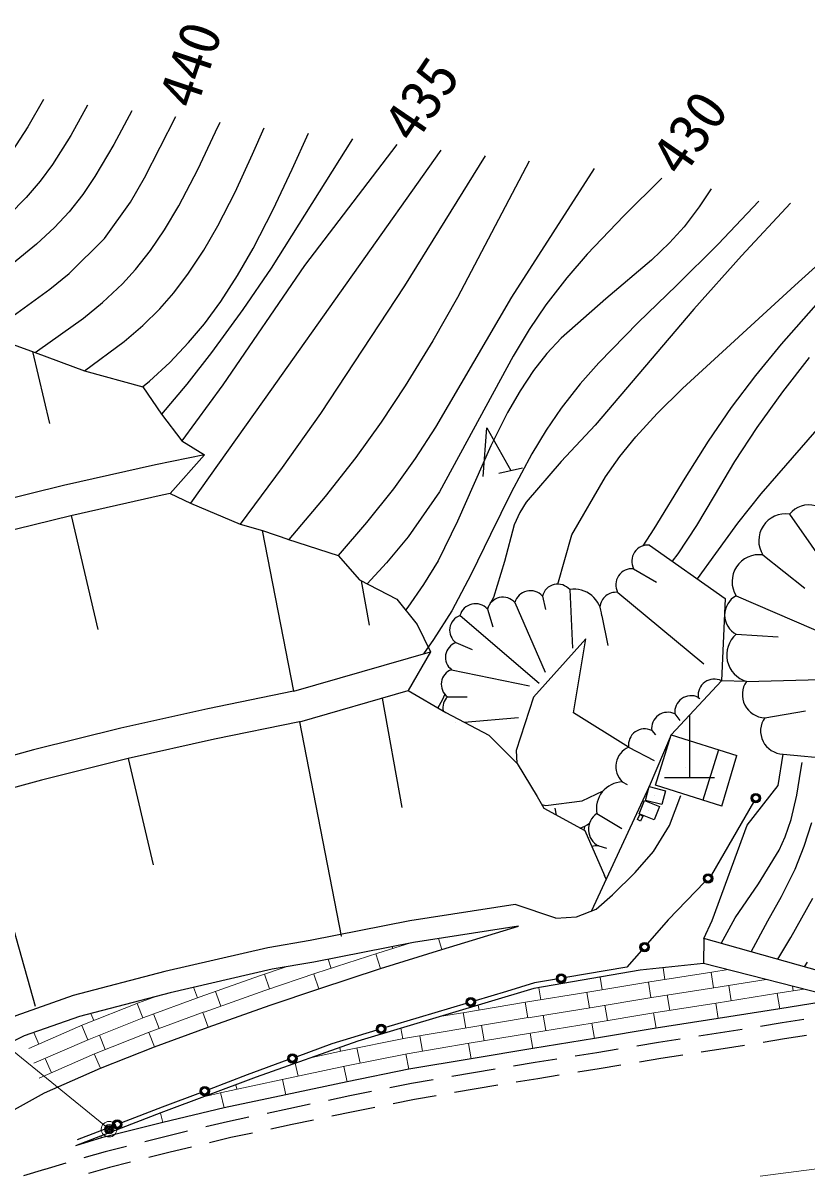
# Model space of a CAD drawing. Units: millimetres, scale not verified. Extents: x 40000 to 680000, y 20000 to 380000.
# Drawn here: x 259488 to 284626, y 319826 to 356809 of the extents above; entities that cross this region are included whole.
import ezdxf
from ezdxf.enums import TextEntityAlignment as Align

# ---------------------------------------------------------------- set-up
doc = ezdxf.new("R2010")
doc.units = ezdxf.units.MM
doc.header["$LTSCALE"] = 1000
doc.header["$PDMODE"] = 32
doc.header["$PDSIZE"] = 500
doc.linetypes.add('CHAIN', pattern=[18.5, 12, -1.5, 3.5, -1.5])
for name, color, linetype, lineweight in [('M-BGD', 7, 'Continuous', 25), ('M-BMK', 2, 'CHAIN', 13), ('M-STR-HTXT', 7, 'Continuous', 13), ('M-STR-STRC', 7, 'Continuous', 25)]:
    doc.layers.add(name, color=color, linetype=linetype, lineweight=lineweight)
doc.styles.add('ＭＳ ゴシック', font='')
doc.styles.get('ＭＳ ゴシック').set_extended_font_data('MS Gothic')

msp = doc.modelspace()

# ---------------------------------------------------------------- linework, layer by layer
at = {"layer": 'M-BGD'}
for p, q in [((260140, 354356), (259638, 353487)), ((261556, 354176), (261017, 353208)), ((262973, 353996), (262404, 352922)), ((263386, 351846), (264389, 353816)), ((265659, 353319), (265805, 353636)), ((259638, 353487), (259123, 352696)), ((261017, 353208), (260434, 352277)), ((265090, 352116), (265659, 353319)), ((266846, 352604), (267222, 353456)), ((268120, 352127), (268638, 353277)), ((262404, 352922), (261793, 351886)), ((270054, 353097), (267439, 348952)), ((271471, 352917), (268514, 349036)), ((266289, 351394), (266846, 352604)), ((272887, 352737), (270051, 348738)), ((274304, 352557), (271715, 348387)), ((260434, 352277), (260038, 351742)), ((264483, 350949), (265090, 352116)), ((267513, 350836), (268120, 352127)), ((275720, 352378), (273421, 348014)), ((277798, 352151), (275156, 348025)), ((260038, 351742), (259587, 351217)), ((261793, 351886), (261401, 351314)), ((262928, 351071), (263386, 351846)), ((279969, 351838), (278751, 350635)), ((265737, 350311), (266289, 351394)), ((281553, 351501), (281170, 350914)), ((259587, 351217), (259028, 350656)), ((261401, 351314), (260963, 350764)), ((262104, 349907), (262928, 351071)), ((283087, 351100), (281778, 349726)), ((284098, 351033), (282525, 349350)), ((260963, 350764), (260495, 350261)), ((264024, 350177), (264483, 350949)), ((266866, 349580), (267513, 350836)), ((278751, 350635), (277578, 349399)), ((281170, 350914), (280692, 350280)), ((284235, 348396), (286815, 350724)), ((260495, 350261), (259918, 349723)), ((265288, 349532), (265737, 350311)), ((280692, 350280), (280222, 349764)), ((260963, 348780), (262104, 349907)), ((263580, 349524), (264024, 350177)), ((259918, 349723), (259146, 349094)), ((263094, 348910), (263580, 349524)), ((264798, 348788), (265288, 349532)), ((266366, 348715), (266866, 349580)), ((280222, 349764), (279642, 349210)), ((281778, 349726), (280444, 348402)), ((277578, 349399), (276926, 348643)), ((279642, 349210), (278172, 347974)), ((282525, 349350), (281000, 347644)), ((260350, 348278), (260963, 348780)), ((262674, 348453), (263094, 348910)), ((264323, 348163), (264798, 348788)), ((268514, 349036), (265898, 345215)), ((267439, 348952), (266538, 347630)), ((262032, 347851), (262674, 348453)), ((265827, 347883), (266366, 348715)), ((270051, 348738), (267224, 344739)), ((271715, 348387), (269026, 344297)), ((276926, 348643), (276255, 347776)), ((280444, 348402), (279211, 347213)), ((280633, 345093), (284235, 348396)), ((259048, 347338), (260350, 348278)), ((263872, 347649), (264323, 348163)), ((273421, 348014), (272625, 346624)), ((275156, 348025), (272709, 343860)), ((261421, 347351), (262032, 347851)), ((263329, 347116), (263872, 347649)), ((265302, 347169), (265827, 347883)), ((276255, 347776), (275721, 346990)), ((278172, 347974), (276749, 346711)), ((281000, 347644), (277831, 343926)), ((283814, 346522), (285006, 347873)), ((259954, 346302), (261421, 347351)), ((266538, 347630), (265536, 346254)), ((262731, 346603), (263329, 347116)), ((264798, 346566), (265302, 347169)), ((275721, 346990), (275203, 346133)), ((279211, 347213), (277949, 345921)), ((258285, 346827), (259881, 346253)), ((261460, 345664), (262731, 346603)), ((264193, 345932), (264798, 346566)), ((272625, 346624), (271738, 345178)), ((276749, 346711), (276287, 346213)), ((259790, 346286), (260334, 343971)), ((259881, 346253), (259954, 346302)), ((259881, 346253), (261460, 345664)), ((265536, 346254), (264736, 345232)), ((276287, 346213), (275861, 345673)), ((282991, 345518), (283814, 346522)), ((263540, 345327), (264193, 345932)), ((275203, 346133), (272839, 341779)), ((277949, 345921), (277358, 345248)), ((283850, 344986), (284709, 346091)), ((261460, 345664), (263328, 345145)), ((275861, 345673), (275424, 345019)), ((282209, 344485), (282991, 345518)), ((283162, 341722), (286382, 345427)), ((263322, 345146), (263540, 345327)), ((263328, 345145), (263925, 344273)), ((264736, 345232), (263925, 344273)), ((265898, 345215), (264583, 343416)), ((271738, 345178), (270968, 344017)), ((277358, 345248), (276745, 344468)), ((279828, 344298), (280633, 345093)), ((267224, 344739), (264857, 341422)), ((275424, 345019), (275028, 344332)), ((283033, 343847), (283850, 344986)), ((275028, 344332), (274492, 343256)), ((276745, 344468), (276263, 343765)), ((281467, 343406), (282209, 344485)), ((263925, 344273), (264583, 343416)), ((269026, 344297), (267796, 342560)), ((270968, 344017), (270156, 342889)), ((279137, 343547), (279828, 344298)), ((272709, 343860), (272059, 342857)), ((274246, 342271), (274363, 343833)), ((274363, 343833), (275125, 342465)), ((276263, 343765), (275801, 343000)), ((277831, 343926), (276749, 342752)), ((282317, 342755), (283033, 343847)), ((264583, 343416), (265310, 342973)), ((274492, 343256), (273955, 342054)), ((278626, 342920), (279137, 343547)), ((280719, 342223), (281467, 343406)), ((265310, 342973), (263740, 342653)), ((265310, 342973), (264210, 341729)), ((270156, 342889), (269171, 341637)), ((272059, 342857), (271363, 341884)), ((275801, 343000), (275144, 341766)), ((278162, 342267), (278626, 342920)), ((263740, 342653), (260788, 341992)), ((267796, 342560), (266447, 340744)), ((274744, 342381), (275506, 342549)), ((276749, 342752), (275625, 341455)), ((281659, 341655), (282317, 342755)), ((277088, 340410), (278162, 342267)), ((279727, 340600), (280719, 342223)), ((260788, 341992), (257816, 341256)), ((264210, 341729), (263949, 341676)), ((264210, 341729), (264857, 341422)), ((271363, 341884), (270499, 340800)), ((272839, 341779), (271834, 340340)), ((273955, 342054), (273420, 340847)), ((275144, 341766), (274483, 340412)), ((282409, 340775), (283162, 341722)), ((263949, 341676), (261018, 341019)), ((264857, 341422), (266447, 340744)), ((269171, 341637), (268016, 340256)), ((275625, 341455), (275419, 341118)), ((281094, 340704), (281659, 341655)), ((261018, 341019), (258067, 340288)), ((261028, 341021), (261887, 337372)), ((275419, 341118), (275242, 340727)), ((284068, 341069), (286984, 336869)), ((266447, 340744), (267163, 340549)), ((270499, 340800), (269590, 339744)), ((273420, 340847), (272798, 339575)), ((275242, 340727), (274931, 339548)), ((280493, 339792), (281094, 340704)), ((281705, 339807), (282409, 340775)), ((267163, 340549), (268016, 340256)), ((268168, 335391), (267163, 340549)), ((267971, 340271), (269590, 339744)), ((271834, 340340), (271139, 339506)), ((274483, 340412), (273863, 339147)), ((276633, 338825), (277088, 340410)), ((279372, 340054), (279727, 340600)), ((279579, 340074), (282008, 338369)), ((269590, 339744), (270278, 338962)), ((271139, 339506), (270524, 338833)), ((272798, 339575), (272334, 338814)), ((274931, 339548), (274574, 338399)), ((280312, 339559), (280493, 339792)), ((281116, 338995), (281705, 339807)), ((283211, 339761), (284562, 338695)), ((273863, 339147), (273234, 337974)), ((279067, 339318), (279805, 338885)), ((270278, 338962), (271473, 338339)), ((270327, 338936), (270583, 337511)), ((272334, 338814), (271826, 338083)), ((274574, 338399), (274377, 338058)), ((276141, 338443), (276239, 338010)), ((277021, 338652), (277107, 336774)), ((278556, 338563), (281319, 336273)), ((282354, 338454), (286332, 336737)), ((271473, 338339), (272122, 337533)), ((271826, 338083), (271754, 337989)), ((274377, 338058), (274364, 338042)), ((274380, 338025), (274556, 337459)), ((275261, 338234), (276232, 336003)), ((282008, 338369), (281883, 335728)), ((273234, 337974), (272651, 337054)), ((273500, 337816), (276038, 335653)), ((278045, 337807), (278244, 336861)), ((272122, 337533), (272556, 336657)), ((272651, 337054), (272328, 336591)), ((273366, 336950), (273885, 336733)), ((277530, 337077), (275852, 335204)), ((277141, 334697), (277530, 337077)), ((282358, 337217), (283704, 337141)), ((268168, 335391), (272556, 336657)), ((272556, 336657), (271839, 335414)), ((273231, 336083), (275731, 335568)), ((282689, 335710), (287698, 335829)), ((281883, 335728), (280275, 333993)), ((282689, 335710), (281883, 335728)), ((268161, 335390), (265413, 334830)), ((268168, 335391), (268161, 335390)), ((268359, 334410), (271839, 335414)), ((271003, 335173), (271632, 331671)), ((271839, 335414), (273045, 334712)), ((272931, 335111), (272794, 334859)), ((273011, 335298), (272931, 335111)), ((273097, 335216), (273730, 335218)), ((275852, 335204), (275305, 333496)), ((281138, 335196), (281193, 335160)), ((265413, 334830), (262625, 334206)), ((273045, 334712), (274422, 333985)), ((278905, 333600), (277141, 334697)), ((283275, 334545), (284576, 334770)), ((268353, 334409), (265622, 333852)), ((268359, 334410), (268353, 334409)), ((269697, 327539), (268359, 334410)), ((273635, 334401), (275381, 334548)), ((280394, 334664), (280548, 334459)), ((280861, 334630), (280861, 332630)), ((262625, 334206), (259824, 333512)), ((274422, 333985), (275337, 333072)), ((280275, 333993), (279561, 332340)), ((279649, 334132), (279770, 334000)), ((279771, 332379), (280275, 333993)), ((280275, 333993), (282380, 333335)), ((265622, 333852), (262854, 333232)), ((278905, 333600), (279727, 333175)), ((259824, 333512), (257859, 332979)), ((262854, 333232), (260075, 332544)), ((262860, 333234), (263663, 329824)), ((275305, 333496), (275318, 333091)), ((281792, 333519), (281287, 331905)), ((281900, 331713), (282380, 333335)), ((283707, 332375), (283861, 333381)), ((283861, 333381), (288302, 332960)), ((275337, 333072), (275973, 332016)), ((280724, 332947), (280724, 332947)), ((280724, 332947), (280724, 332947)), ((284301, 332057), (284433, 332861)), ((284433, 332861), (284469, 333110)), ((260075, 332544), (258121, 332014)), ((278703, 332487), (278857, 332408)), ((280061, 332630), (281661, 332630)), ((277413, 331882), (278091, 332200)), ((279561, 332340), (277714, 328351)), ((279448, 331893), (279561, 332340)), ((279561, 332340), (280090, 332206)), ((281900, 331713), (279771, 332379)), ((280090, 332206), (279977, 331759)), ((282710, 331096), (283707, 332375)), ((259886, 325287), (258001, 331982)), ((275973, 332016), (276188, 331647)), ((276122, 331761), (276255, 331733)), ((276255, 331733), (277413, 331882)), ((279244, 331463), (279414, 331895)), ((279414, 331895), (279899, 331704)), ((279977, 331759), (279448, 331893)), ((279740, 332045), (279740, 332045)), ((279740, 332045), (279740, 332045)), ((284121, 331279), (284301, 332057)), ((276188, 331647), (277500, 330926)), ((276596, 331423), (276547, 331642)), ((277889, 331469), (278688, 330996)), ((279188, 331281), (279263, 331442)), ((279730, 331272), (279244, 331463)), ((279263, 331442), (279365, 331394)), ((279365, 331394), (279290, 331233)), ((279546, 331584), (279547, 331584)), ((279547, 331584), (279547, 331584)), ((279899, 331704), (279730, 331272)), ((277494, 330982), (277508, 331068)), ((279290, 331233), (279188, 331281)), ((279271, 331337), (279272, 331337)), ((279272, 331337), (279272, 331337)), ((281589, 328042), (282710, 331096)), ((283931, 330724), (284121, 331279)), ((284539, 330427), (284781, 331189)), ((277482, 330936), (277494, 330982)), ((277500, 330926), (278132, 329491)), ((283739, 330304), (283931, 330724)), ((277949, 330434), (278202, 330362)), ((283073, 329223), (283739, 330304)), ((284251, 329689), (284539, 330427)), ((283813, 328810), (284251, 329689)), ((278184, 329366), (278132, 329491)), ((282327, 328133), (283073, 329223)), ((283367, 328031), (283813, 328810)), ((276578, 328116), (275269, 328558)), ((284114, 327496), (284819, 328763)), ((281322, 327466), (281589, 328042)), ((281879, 327310), (282327, 328133)), ((282837, 327041), (283367, 328031)), ((269697, 327539), (269694, 327538)), ((281322, 327466), (281313, 326671)), ((285985, 326156), (281323, 327466)), ((283687, 326802), (284114, 327496)), ((284552, 326559), (284642, 326712)), ((283828, 324760), (283138, 324650)), ((284527, 324872), (283828, 324760)), ((281855, 324445), (281155, 324336)), ((282546, 324555), (281855, 324445)), ((284609, 324359), (283910, 324247)), ((279861, 324135), (279169, 324020)), ((280562, 324244), (279861, 324135)), ((282627, 324041), (281936, 323931)), ((283910, 324247), (283220, 324136)), ((276601, 323600), (275910, 323489)), ((277884, 323806), (277193, 323695)), ((278577, 323921), (277884, 323806)), ((279944, 323621), (279252, 323506)), ((280644, 323730), (279944, 323621)), ((281936, 323931), (281237, 323822)), ((274626, 323275), (273933, 323160)), ((275910, 323489), (275218, 323373)), ((277968, 323293), (277277, 323182)), ((278660, 323408), (277968, 323293)), ((272644, 322941), (271947, 322823)), ((273933, 323160), (273236, 323042)), ((275994, 322975), (275303, 322860)), ((276685, 323086), (275994, 322975)), ((270665, 322565), (269970, 322426)), ((271947, 322823), (271253, 322684)), ((274019, 322647), (273326, 322529)), ((274711, 322762), (274019, 322647)), ((268697, 322156), (268011, 322010)), ((269970, 322426), (269284, 322280)), ((272042, 322312), (271353, 322173)), ((272735, 322429), (272042, 322312)), ((268011, 322010), (267318, 321863)), ((270075, 321917), (269390, 321771)), ((270764, 322055), (270075, 321917)), ((266039, 321592), (265350, 321428)), ((266732, 321739), (266039, 321592)), ((268118, 321501), (267429, 321355)), ((268803, 321647), (268118, 321501)), ((264077, 321126), (263389, 320952)), ((264766, 321290), (264077, 321126)), ((266153, 321085), (265469, 320922)), ((266842, 321231), (266153, 321085)), ((262807, 320805), (262120, 320631)), ((264885, 320783), (264201, 320621)), ((262120, 320631), (261440, 320433)), ((262938, 320302), (262256, 320129)), ((264201, 320621), (263519, 320449)), ((260179, 320065), (259507, 319860)), ((260185, 320066), (260179, 320065)), ((260864, 320265), (260185, 320066)), ((262256, 320129), (261582, 319932))]:
    msp.add_line(p, q, dxfattribs=at)
for points in [[(276578, 328116), (277237, 328162), (277869, 328413), (278387, 328864), (279116, 329584), (279702, 330259), (280213, 331090), (280584, 332046)], [(275269, 328558), (271893, 328034), (268690, 327400), (267336, 327171), (264036, 326411), (261096, 325637), (259251, 324993), (256522, 323641), (253976, 322252), (250617, 320283), (249090, 319440), (247332, 318625), (244682, 317417), (242224, 316202), (239213, 314552), (236578, 313073), (233345, 311008), (230697, 309340), (225971, 306160), (224158, 304797), (221113, 302726), (219124, 301193), (217281, 299797)], [(275376, 327866), (272014, 327344), (268817, 326711), (267474, 326484), (264204, 325731), (261300, 324967), (259523, 324347), (256845, 323020), (254321, 321643), (250964, 319674), (249407, 318815), (247624, 317989), (244982, 316785), (242547, 315581), (239552, 313940), (236938, 312472), (233720, 310416), (231079, 308753), (226377, 305589), (224566, 304228), (221524, 302159), (219549, 300636), (217694, 299231)], [(250281, 317034), (260176, 322523), (261970, 323308), (263700, 323992), (265428, 324628), (267410, 325334), (268970, 325855), (270951, 326501), (272922, 327112), (275376, 327866)], [(285746, 325534), (281313, 326671), (279275, 326448), (275868, 325863), (270221, 324182), (266959, 323025), (263909, 321877), (261171, 320822)], [(285746, 325534), (283755, 325214), (281784, 324899), (279788, 324589), (277810, 324260), (275836, 323942), (273857, 323613), (271863, 323275), (269877, 322877), (267915, 322460), (265939, 322041), (263967, 321573), (261999, 321075), (261171, 320822)]]:
    msp.add_lwpolyline(points, dxfattribs=at)
for centre, radius, start, end in [((284684, 340584), 784, 7.0182, 141.7785), ((283942, 340217), 861, 81.5488, 211.9745), ((279524, 339560), 517, 83.9934, 207.8485), ((283085, 338909), 861, 81.5488, 211.9745), ((279013, 338804), 517, 83.9934, 207.8485), ((276637, 338312), 513, 41.4164, 165.2714), ((274876, 337895), 513, 41.4164, 165.2714), ((275757, 338103), 513, 41.4164, 165.2714), ((277162, 337779), 884, 1.8177, 99.1315), ((278502, 338048), 517, 83.9934, 174.8881), ((282686, 337837), 700, 118.2524, 242.1074), ((273996, 337686), 513, 41.4164, 165.2714), ((273664, 337347), 497, 109.2583, 233.1133), ((273530, 336481), 497, 109.2583, 233.1133), ((282926, 336552), 875, 130.453, 254.308), ((273395, 335614), 497, 109.2583, 233.1133), ((281653, 335264), 519, 63.6225, 187.4775), ((273449, 334865), 497, 135.0238, 192.1338), ((280908, 334731), 519, 63.6225, 187.4775), ((280163, 334199), 519, 63.6225, 187.4775), ((273704, 334026), 497, 135.0238, 135.0305), ((273449, 334865), 497, 258.8733, 258.8788), ((279419, 333667), 519, 63.6225, 187.4775), ((279181, 332975), 683, 113.8684, 225.6329), ((278732, 331629), 858, 91.9044, 190.7529), ((278216, 330969), 598, 123.2246, 243.4515), ((277134, 331805), 826, 285.1888, 308.6131), ((277882, 329967), 471, 81.7694, 109.2519)]:
    msp.add_arc(centre, radius, start, end, dxfattribs=at)
for centre in [(283293, 335284), (283878, 334119)]:
    msp.add_ellipse(centre, major_axis=(722, 159), ratio=1, start_param=2.310086, end_param=4.471764, dxfattribs=at)
at = {"layer": 'M-BMK'}
msp.add_line((283130, 319846), (289077, 320643), dxfattribs=at)
at = {"layer": 'M-STR-HTXT'}
for p, q in [((262247, 321356), (234670, 343804)), ((271926, 327327), (270862, 326996)), ((272922, 327112), (272811, 327468)), ((270862, 326997), (268881, 326352)), ((270951, 326501), (270796, 326976)), ((271341, 327145), (271322, 327207)), ((267926, 326560), (267071, 326275)), ((269370, 326511), (269275, 326802)), ((267071, 326275), (265165, 325596)), ((267389, 325854), (267230, 326328)), ((268881, 326352), (267240, 325805)), ((268970, 325855), (268811, 326329)), ((278062, 325823), (277995, 326229)), ((281571, 326384), (279586, 326076)), ((280071, 326151), (280013, 326529)), ((281630, 325887), (281553, 326381)), ((282101, 326469), (281571, 326384)), ((282037, 326459), (282033, 326486)), ((265083, 325567), (264958, 325905)), ((276090, 325503), (276028, 325891)), ((279586, 326076), (277600, 325746)), ((279624, 325575), (279542, 326069)), ((281642, 325889), (279654, 325580)), ((283317, 326157), (281642, 325889)), ((282195, 325471), (282116, 325965)), ((284532, 325845), (283697, 325711)), ((284185, 325790), (284161, 325940)), ((263776, 325618), (263195, 325404)), ((265165, 325597), (263364, 324933)), ((263502, 325517), (263493, 325544)), ((267240, 325805), (265297, 325112)), ((265829, 325302), (265661, 325773)), ((277600, 325745), (275604, 325424)), ((277651, 325247), (277571, 325741)), ((279654, 325580), (277670, 325250)), ((280225, 325163), (280148, 325657)), ((283697, 325711), (281713, 325394)), ((283755, 325214), (283676, 325708)), ((263195, 325405), (261409, 324698)), ((263332, 324922), (263148, 325387)), ((265297, 325113), (263532, 324463)), ((265428, 324628), (265256, 325098)), ((273655, 325101), (272843, 324963)), ((273690, 324599), (273606, 325092)), ((275604, 325425), (273655, 325100)), ((274110, 325176), (274085, 325332)), ((275672, 324929), (275590, 325422)), ((277670, 325250), (275682, 324930)), ((279721, 325085), (277740, 324755)), ((278227, 324836), (278145, 325329)), ((279788, 324589), (279706, 325082)), ((281713, 325394), (279721, 325085)), ((281784, 324899), (281707, 325393)), ((263363, 324934), (261596, 324235)), ((261753, 324835), (261663, 325063)), ((263848, 324579), (263675, 325048)), ((275682, 324931), (273722, 324605)), ((277740, 324755), (275759, 324436)), ((276249, 324515), (276170, 325009)), ((277810, 324260), (277730, 324754)), ((261409, 324699), (259669, 323939)), ((259995, 324081), (259832, 324455)), ((261570, 324224), (261370, 324682)), ((263532, 324463), (261783, 323771)), ((262121, 323905), (261937, 324370)), ((263700, 323992), (263516, 324457)), ((271667, 324256), (271599, 324592)), ((273722, 324605), (271748, 324270)), ((272294, 323856), (272211, 324349)), ((275759, 324437), (273790, 324109)), ((274275, 324190), (274192, 324683)), ((275836, 323942), (275754, 324436)), ((261596, 324235), (259838, 323467)), ((269669, 323855), (269643, 323977)), ((271748, 324272), (269727, 323866)), ((273790, 324109), (271806, 323773)), ((273857, 323613), (273773, 324106)), ((261783, 323771), (260007, 322995)), ((260396, 323165), (260195, 323623)), ((261970, 323308), (261770, 323766)), ((269727, 323867), (268744, 323658)), ((271805, 323774), (269802, 323372)), ((270294, 323470), (270196, 323961)), ((271863, 323275), (271765, 323766)), ((269802, 323372), (267849, 322957)), ((268306, 323054), (268217, 323471)), ((269877, 322877), (269773, 323366)), ((267849, 322957), (265858, 322535)), ((267915, 322460), (267811, 322949)), ((265858, 322536), (265322, 322408)), ((265939, 322041), (265823, 322527)), ((266344, 322638), (266314, 322782)), ((263967, 321573), (263892, 321870)), ((261999, 321075), (261981, 321134))]:
    msp.add_line(p, q, dxfattribs=at)
for radius in [150, 120, 90, 60, 30, 20]:
    msp.add_circle((262247, 321356), radius, dxfattribs=at)
msp.add_point((262247, 321356), dxfattribs=at)
at = {"layer": 'M-STR-STRC'}
for p, q in [((282911, 331839), (281566, 329511)), ((281350, 329287), (280178, 328064)), ((281566, 329511), (281558, 329503)), ((280178, 328064), (279517, 327305)), ((279320, 327079), (278854, 326545)), ((278854, 326545), (276891, 326213)), ((275894, 326044), (274990, 325772)), ((276595, 326163), (275894, 326044)), ((274990, 325772), (273989, 325475)), ((273701, 325389), (272192, 324941)), ((272192, 324941), (271115, 324614)), ((270828, 324526), (269395, 324091)), ((269395, 324091), (268266, 323677)), ((267984, 323574), (266672, 323094)), ((266672, 323094), (265454, 322632)), ((265174, 322525), (263947, 322060)), ((263947, 322060), (262650, 321564)), ((262370, 321457), (261225, 321020))]:
    msp.add_line(p, q, dxfattribs=at)
for centre, radius in [((282986, 331969), 150), ((282986, 331969), 120), ((282986, 331969), 100), ((282986, 331969), 100), ((282986, 331969), 100), ((282986, 331969), 100), ((281454, 329395), 150), ((281454, 329395), 120), ((281454, 329395), 100), ((281454, 329395), 100), ((281454, 329395), 100), ((281454, 329395), 100), ((279419, 327192), 150), ((279419, 327192), 120), ((279419, 327192), 100), ((279419, 327192), 100), ((279419, 327192), 100), ((279419, 327192), 100), ((276743, 326188), 150), ((276743, 326188), 120), ((276743, 326188), 100), ((276743, 326188), 100), ((276743, 326188), 100), ((276743, 326188), 100), ((273845, 325432), 150), ((273845, 325432), 120), ((273845, 325432), 100), ((273845, 325432), 100), ((273845, 325432), 100), ((273845, 325432), 100), ((270971, 324570), 150), ((270971, 324570), 120), ((270971, 324570), 100), ((270971, 324570), 100), ((270971, 324570), 100), ((270971, 324570), 100), ((268125, 323626), 150), ((268125, 323626), 120), ((268125, 323626), 100), ((268125, 323626), 100), ((268125, 323626), 100), ((268125, 323626), 100), ((265314, 322578), 150), ((265314, 322578), 120), ((265314, 322578), 100), ((265314, 322578), 100), ((265314, 322578), 100), ((265314, 322578), 100), ((262510, 321511), 150), ((262510, 321511), 120), ((262510, 321511), 100), ((262510, 321511), 100), ((262510, 321511), 100), ((262510, 321511), 100)]:
    msp.add_circle(centre, radius, dxfattribs=at)

# ---------------------------------------------------------------- texts
at = {"layer": 'M-BGD', "style": 'ＭＳ ゴシック'}
msp.add_text('440', height=1320, rotation=71.445, dxfattribs=at).set_placement((265413, 353871), align=Align.BOTTOM_LEFT)
for s, rotation, p in [('435', 55.809, (273127, 353771)), ('430', 55.222, (281723, 352688))]:
    msp.add_text(s, height=1320, rotation=rotation, dxfattribs=at).set_placement(p, align=Align.BOTTOM_CENTER)

doc.saveas('drawing.dxf')
